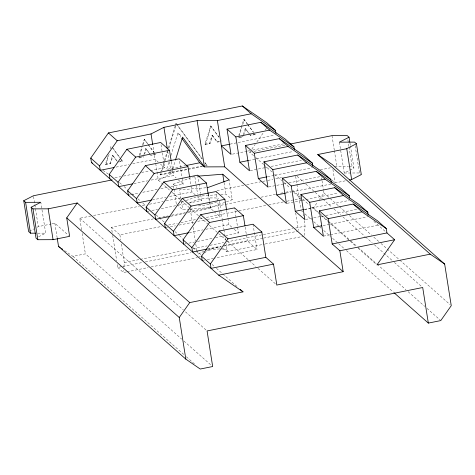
<?xml version="1.0" encoding="UTF-8"?>
<svg xmlns="http://www.w3.org/2000/svg" width="475" height="475" viewBox="0 0 475 475"><rect width="100%" height="100%" fill="white"/><g stroke="black" fill="none" stroke-linecap="round" stroke-linejoin="round"><path stroke-width="0.36" stroke-dasharray="2.38 1.78" d="M126.374 271.943L123.476 272.525L123.648 270.394M123.933 266.837L124.278 262.568L121.273 243.604M304.332 235.404L305.075 226.153L304.154 220.317M105.444 164.19L110.081 163.252L112.587 155.218L113.044 155.628L110.544 163.661L105.907 164.593L105.444 164.19L108.282 155.082M110.248 148.776L111.12 145.973L111.577 146.377M105.907 164.593L109.398 153.383M139.276 155.402L142.328 145.593M142.548 144.893L144.293 139.288L147.808 143.866M142.595 156.708L138.623 157.504L139.08 157.914L139.739 155.812M139.953 155.111L142.352 147.404M143.224 144.602L144.756 139.697M143.883 154.565L145.76 148.538L150.159 154.316M144.554 154.304L146.217 148.948M202.819 166.422L160.526 174.937L160.069 174.527L160.502 173.126M160.722 172.425L167.052 152.101M168.364 147.891L175.127 126.16M175.346 125.459L175.999 123.357L176.463 123.767M160.526 174.937L161.619 171.433M161.838 170.733L164.677 161.619M164.896 160.918L167.948 151.103M168.821 148.301L176.243 124.468M168.768 162.444L166.583 169.45L185.333 165.674M170.947 155.438L177.929 133.018L182.079 136.687M172.562 169.379L171.249 173.583L158.353 180.185L152.861 145.516M172.775 168.678L175.394 160.271M204.968 144.145L209.606 143.207L212.105 135.179L212.568 135.583L210.063 143.616L205.432 144.548L204.968 144.145L210.639 125.928L218.963 137.043M205.432 144.548L211.102 126.332M238.794 135.357L243.817 119.243L247.333 123.821M239.038 136.468L241.876 127.359M242.749 124.557L244.275 119.653M243.402 134.52L245.278 128.493L248.805 133.077M243.657 135.595L245.741 128.903M222.656 248.603L224.372 249.351L226.7 251.738L227.252 250.931L226.094 243.627M253.555 155.64L249.678 152.214L251.358 149.815M251.78 149.215L255.146 144.424M256.827 142.031L263.56 132.448M265.24 130.049L266.926 127.656M304.499 209.724L313.488 207.913L317.674 201.946M319.354 199.559L323.962 192.998L323.617 190.825M204.369 253.074C208.638 249.393 214.468 246.994 220.151 247.926M29.278 231.23L33.79 228.92M37.014 227.27L38.303 226.611L51.264 223.998M38.588 236.776L45.683 233.142L40.915 203.003M339.37 142.167L344.256 173.025L353.928 168.073L350.52 146.537M173.868 188.456L173.197 184.205L194.792 176.397M181.218 202.297L185.398 200.788M186.093 200.533L197.938 196.252L217.805 194.708M190.065 209.119L210.668 207.522L232.263 199.714L229.116 179.859M184.49 244.067L185.933 243.77M188.812 243.176L194.578 241.995M197.458 241.407L212.586 238.302M215.466 237.708L224.829 235.784M225.554 235.636L238.515 232.976L234.543 207.866M207.717 248.912L221.403 246.103M224.283 245.516L247.338 240.783L257.017 249.523L213.768 258.234M64.541 250.58L72.942 256.363L85.381 253.84L181.682 339.091M120.044 161.245L122.033 160.847L122.497 161.257L117.859 162.189L113.044 155.628M155.206 154.167L150.569 155.099L151.032 155.509L155.669 154.571M212.105 135.179L216.921 141.734L220.893 140.938M240.789 136.931L238.141 137.459L238.604 137.869L243.242 136.937L242.778 136.527L241.454 136.794M139.08 157.914L143.717 156.982L143.254 156.572M216.921 141.734L217.378 142.144L220.691 141.479M255.188 134.532L254.731 134.122L250.093 135.054L250.557 135.464L255.188 134.532L253.882 132.745M116.114 167.093L129.087 164.481M132.691 163.756L155.04 159.256L158.252 162.106M230.037 144.151L274.722 135.149M114.95 177.816L120.721 176.652M123.601 176.071L138.736 173.025M141.621 172.443L149.548 170.846M150.272 170.703L164.688 167.8L163.881 162.735M232.477 154.143L246.893 151.24M247.612 151.097L249.773 150.658M252.658 150.076L283.652 143.836M249.678 152.214L251.121 151.923M254.012 151.341L285.059 145.089M160.069 174.527L187.304 169.041M188.023 168.898L201.643 166.155M205.224 165.437L206.661 165.146L207.124 165.555L205.687 165.84M133.861 183.588L147.559 180.827M151.157 180.102L173.506 175.602L176.183 177.977M248.502 160.497L293.188 151.495M128.375 195.178L130.536 194.738M131.254 194.596L139.187 192.998M142.791 192.274L157.926 189.222M160.805 188.64L168.013 187.192M170.899 186.61L183.154 184.146L179.372 160.271M250.218 170.632L263.916 167.877M264.634 167.728L268.238 167.004M271.124 166.422L301.393 160.33M152.327 199.933L166.024 197.172M169.628 196.448L191.971 191.947L195.183 194.797M267.686 176.7L274.176 175.394M274.894 175.245L312.378 167.699M51.983 223.856L54.863 223.274L68.525 235.368M81.605 229.876L79.776 218.257L90.666 216.066M93.575 215.478L139.312 206.269M142.215 205.687L145.849 204.957M149.477 204.226L163.269 201.447M166.179 200.86L181.426 197.79M216.998 190.629L243.865 185.22M246.768 184.638L262.016 181.569M262.74 181.42L267.098 180.547M267.823 180.399L272.905 179.378M275.809 178.79L281.616 177.62M320.293 169.836L330.386 167.8M334.715 166.927L336.876 166.493L348.466 166.452M146.84 211.523L149.002 211.084M151.887 210.508L157.652 209.344M161.257 208.62L175.673 205.717M178.553 205.135L185.761 203.68M188.646 203.104L201.62 200.492L200.587 193.978M268.684 186.978L283.824 183.932M284.543 183.789L285.986 183.498M288.865 182.917L320.583 176.528M112.213 232.447L111.399 227.341L153.514 218.856M158.597 217.835L162.23 217.105M162.955 216.956L165.134 216.517M165.858 216.374L168.037 215.935M171.665 215.205L185.464 212.426M188.367 211.838L224.675 204.529M225.399 204.381L258.073 197.802M260.977 197.214L275.5 194.293M280.582 193.266L282.762 192.826M285.665 192.244L290.748 191.217M331.77 179.995L335.047 182.899L345.865 180.72M170.792 216.279L184.49 213.518M187.37 212.942L210.437 208.293L213.655 211.143M286.152 193.046L291.199 192.031M291.917 191.882L330.843 184.045M111.399 227.341L119.89 234.852L161.999 226.367M168.536 225.055L177.252 223.297M180.88 222.567L196.852 219.349M199.761 218.767L203.389 218.037M206.292 217.449L238.242 211.013M238.967 210.87L265.834 205.455M268.737 204.873L283.26 201.946M286.888 201.216L300.687 198.437L292.202 190.926M166.024 227.721L167.467 227.43M170.353 226.854L175.394 225.833M178.998 225.108L194.857 221.914M197.743 221.332L206.388 219.592M207.112 219.45L220.085 216.838L216.078 191.52M287.155 203.324L300.847 200.569M301.566 200.42L305.17 199.696M305.894 199.553L338.325 193.022M189.258 232.625L202.956 229.864M205.835 229.288L228.902 224.639L232.109 227.418M304.617 209.392L311.107 208.086M311.826 207.937L349.309 200.391M124.278 262.568L139.525 259.498M140.25 259.35L188.171 249.696M193.254 248.674L207.053 245.896M209.956 245.308L223.755 242.535M226.658 241.947L292.731 228.641M295.634 228.053L305.075 226.153M117.295 264.545L117.758 267.467L122.111 266.588M122.841 266.439L142.447 262.491M145.35 261.909L191.092 252.694M207.795 249.333L220.863 246.697M223.767 246.115L262.978 238.218M263.702 238.07L297.831 231.2M127.098 271.795L148.123 267.562M151.026 266.98L197.422 257.634M226.7 251.738L264.403 244.144M265.127 243.996L303.549 236.259M202.237 260.561L204.398 260.122M207.284 259.546L213.049 258.382M323.362 236.164L329.852 234.858M330.57 234.709L378.142 225.132M305.585 219.474L320.732 216.481M321.456 216.339L322.893 216.054M325.779 215.484L357.515 209.214M323.059 225.566L329.549 224.283M330.273 224.141L367.775 216.731M206.049 187.779L179.562 189.84L180.91 198.348M220.744 194.477L225.898 194.079L232.263 199.714M176.872 204.529L182.703 209.695L189.329 209.178M219.693 248.953L216.861 249.078A15.046 3.384 -9 0 0 206.696 250.711M349.19 166.446L352.088 166.44L353.928 168.073M344.256 173.025L359.468 172.971L361.309 174.604M37.715 233.172L45.683 233.142M221.273 248.965L223.357 249.054A15.046 3.384 -9 0 1 227.252 250.931M199.215 256.577L200.438 256.797M102.98 170.418L108.448 174.177M234.246 229.271L238.515 232.976M373.855 221.332L385.86 231.96M323.962 192.998L338.901 206.227M339.459 206.714L347.207 213.572M349.416 215.531L371.557 235.131M373.772 237.09L378.753 241.496M380.962 243.455L399.226 259.623M399.778 260.116L450.146 304.695M297.053 176.296L303.608 182.103M305.799 184.039L322.347 198.687M322.899 199.173L331.752 207.017M333.967 208.976L340.611 214.854M342.825 216.814L364.96 236.408M365.512 236.894L372.157 242.778M374.383 244.744L392.154 260.478M394.375 262.443L421.592 286.538M313.488 207.913L319.022 212.812M319.574 213.305L327.875 220.649M328.427 221.142L348.905 239.269M351.12 241.229L357.206 246.614M357.758 247.107L376.58 263.762M377.132 264.248L405.911 289.726M408.12 291.686L424.727 306.381M426.942 308.34L440.224 320.097M255.764 157.599L263.512 164.457M264.07 164.95L271.813 171.808M274.586 174.26L281.776 180.625M283.991 182.584L290.077 187.975M292.843 190.422L300.592 197.279M302.807 199.239L309.451 205.123M311.665 207.082L318.856 213.447M321.07 215.407L327.714 221.285M328.267 221.777L355.935 246.27M358.15 248.229L376.414 264.397M301.601 210.906L302.706 211.892M304.92 213.851L311.558 219.729M313.773 221.688L319.307 226.587M319.865 227.074L320.969 228.053M323.736 230.506L330.374 236.384M332.589 238.343L338.123 243.242M338.681 243.734L344.215 248.633M346.429 250.592L393.466 292.232M221.558 140.802L222.015 141.212M211.025 138.653L211.482 139.062M209.606 143.207L210.063 143.616M160.396 164L164.688 167.8M169.177 171.742L171.249 173.583L169.189 160.574M178.327 179.871L183.154 184.146M197.333 196.692L201.62 200.492M214.189 211.612L220.085 216.838M173.197 184.205L176.908 187.488M158.353 180.185L171.641 191.947M172.193 192.44L181.052 200.278M181.604 200.771L189.911 208.121M190.463 208.608L199.874 216.938M200.426 217.431L208.733 224.782M209.285 225.269L218.144 233.112M218.696 233.599L227.002 240.95M227.555 241.442L255.787 266.433M258.002 268.393L276.824 285.053M110.081 163.252L110.544 163.661M119.611 182.62L121.826 184.579M124.04 186.538L127.359 189.477M132.341 193.883L133.451 194.863M137.875 198.782L140.642 201.234M142.856 203.193L146.175 206.132M156.138 214.949L164.439 222.3M174.954 231.604L178.832 235.036M179.384 235.529L182.703 238.468M193.218 247.772L200.967 254.63M212.034 264.427L214.249 266.386M216.463 268.345L237.494 286.965M79.776 218.257L183.273 309.878M185.487 311.838L207.07 330.95M117.758 267.467L123.476 272.525M183.896 341.05L211.565 365.548M72.942 256.363L184.181 354.825M186.396 356.79L194.697 364.135M247.766 124.414L253.442 132.151M243.817 119.243L247.309 124.005M247.742 124.598L253.418 132.335M249.244 133.671L250.557 135.464M245.278 128.493L249.654 134.461M210.639 125.928L218.933 137.233M212.568 135.583L217.378 142.144M176.902 124.361L202.303 158.988M204.933 162.569L207.124 165.555M175.999 123.357L202.279 159.178M204.909 162.759L206.661 165.146M177.929 133.018L180.987 137.18M148.248 144.459L154.357 152.79M144.293 139.288L147.784 144.05M148.224 144.643L153.9 152.38M145.76 148.538L150.136 154.506M112.89 148.164L120.751 158.876M121.184 159.469L122.497 161.257M111.993 147.161L119.848 157.872M120.288 158.466L122.033 160.847M112.587 155.218L117.396 161.779M355.146 145.7L359.468 172.971M349.95 142.951L350.407 145.825M347.878 139.882L348.905 146.342M349.018 147.06L352.088 166.44M331.989 135.636L334.263 149.987M334.376 150.706L336.876 166.493M332.916 169.415L335.047 182.899M321.551 177.798L321.896 179.966M322.014 180.69L323.505 190.101M300.8 199.167L301.031 200.628M303.228 214.486L303.46 215.941M295.64 176.296L300.817 208.964M295.664 212.812L298.442 230.322M253.009 224.212L257.017 249.523M245.177 227.151L246.311 234.323M246.43 235.042L247.338 240.783M224.099 182.732L225.898 194.079M226.611 210.176L228.902 224.639M219.385 201.263L220.661 209.297M220.774 210.027L222.163 218.791M222.276 219.521L223.784 229.015M223.897 229.746L224.711 234.864M225.174 237.785L225.637 240.706M208.531 194.043L209.653 201.139M209.766 201.845L210.668 207.522M208.145 193.83L209.291 201.062M209.404 201.786L210.437 208.293M197.606 175.174L198.871 183.13M198.983 183.855L200.474 193.254M194.904 177.104L197.6 194.127M189.679 177.484L191.971 191.947M190.255 209.083L192.684 224.42M193.147 227.341L195.344 241.223M195.807 244.144L196.733 249.987M196.852 250.717L197.428 254.368M181.355 201.186L182.703 209.695M171.327 161.862L172.36 168.37M172.817 171.261L173.506 175.602M173.981 189.169L176.338 204.06M167.705 151.181L169.076 159.849M161.019 144.649L163.768 162.011M119.89 234.852L120.698 239.958M112.67 235.362L116.719 260.9M54.863 223.274L57.16 237.761M33.535 196.472L38.303 226.611M82.181 233.504L85.381 253.84M198.217 254.119A15.046 3.384 -9 0 1 204.85 251.198M216.849 201.839A15.046 3.384 -9 0 1 196.982 205.966M190.119 202.991A15.046 3.384 -9 0 1 208.763 197.95L215.258 197.927A15.046 3.384 -9 0 1 218.815 198.966"/><path stroke-width="0.71" d="M175.613 159.57L182.596 137.15L204.422 166.897L224.699 166.826L343.17 271.694L276.824 285.053L273.511 264.124L265.834 257.331L261.826 232.014L253.009 224.212L219.213 231.016L201.542 256.173L202.237 260.561M349.475 179.995L351.637 179.556L361.309 174.604L356.422 143.741L346.75 148.699L317.722 154.541L332.126 164.451L444.659 264.058L451.25 305.674L440.776 320.589L428.337 323.095L422.702 287.517L207.07 330.95L212.675 366.528L200.236 369.033L185.826 359.13L179.259 317.508L189.733 302.587L243.028 291.864L218.732 275.156L91.443 162.486L90.749 158.098L108.413 132.941L242.351 105.967L266.653 122.669L275.47 130.477L275.933 133.398M113.952 167.533L100.261 170.287L99.566 165.906L117.23 140.748L151.026 133.938L163.922 127.336L197.101 120.65L217.378 120.579L251.174 113.768L275.47 130.477M112.13 179.918L33.422 195.753L23.75 200.705L25.597 202.344L40.797 202.291L31.13 207.243L36.011 238.094L37.858 239.727L53.063 239.673L69.623 236.336L66.726 217.894L77.199 202.979L189.733 302.587M109.909 178.832L109.214 174.444L126.878 149.287L160.675 142.482L169.492 150.284L171.214 161.138M132.418 183.878L118.726 186.633L118.032 182.252L135.696 157.094L169.492 150.284M128.375 195.178L127.68 190.79L145.344 165.632L179.14 158.828L187.958 166.63L189.567 176.759M151.608 200.076L137.192 202.979L136.497 198.598L154.161 173.44L187.958 166.63M146.84 211.523L146.146 207.136L163.81 181.978L197.606 175.174L206.429 182.976L208.145 193.83M170.074 216.422L155.658 219.325L154.963 214.943L172.633 189.786L206.429 182.976M165.306 227.869L164.611 223.482L182.281 198.324L216.078 191.52L224.895 199.322L226.498 209.451M188.539 232.768L174.123 235.671L173.428 231.289L191.098 206.132L224.895 199.322M183.772 244.215L183.077 239.828L200.747 214.67L234.543 207.866L243.36 215.668L244.952 225.714M206.999 249.06L192.589 252.017L191.894 247.635L209.564 222.478L243.36 215.668M265.834 257.331L211.054 268.363L210.36 263.981L228.03 238.824L261.826 232.014M368.262 215.127L367.798 212.206L358.981 204.398L334.685 187.696L300.889 194.501L309.706 202.308L313.684 227.418L323.362 236.164L319.354 210.847L353.151 204.042L377.447 220.744L386.264 228.552L386.959 232.934L394.636 239.727L376.966 264.884L430.255 254.155L444.659 264.058M349.838 142.233L349.042 137.21L339.37 142.167L354.576 142.108L356.422 143.741M207.522 187.667L229.116 179.859L222.751 174.224L198.473 176.112M229.312 144.299L221.386 145.896L231.034 154.434L227.026 129.117L260.822 122.312L285.119 139.015L293.936 146.822L294.399 149.744M227.026 129.117L235.843 136.925L269.64 130.114L293.936 146.822M235.843 136.925L239.851 162.242L249.5 170.78L245.492 145.463L279.288 138.658L303.584 155.361L312.402 163.168L312.865 166.09M290.112 144.067L331.989 135.636L347.201 135.577L349.042 137.21M186.052 165.526L199.755 162.771L204.422 166.897L197.101 120.65M245.492 145.463L254.309 153.271L288.105 146.46L312.402 163.168M239.851 162.242L248.502 160.497M254.309 153.271L258.317 178.588L267.965 187.126L263.957 161.809L297.754 155.004L322.05 171.707L330.867 179.514L331.33 182.436M31.13 207.243L32.977 208.875L48.177 208.822L77.199 202.979M263.957 161.809L272.775 169.617L306.571 162.806L330.867 179.514M258.317 178.588L266.968 176.842M272.775 169.617L276.783 194.934L286.431 203.472L282.423 178.155L316.219 171.35L340.516 188.053L349.333 195.86L349.683 198.051M282.423 178.155L291.24 185.963L325.037 179.152L349.333 195.86M276.783 194.934L285.433 193.188M309.706 202.308L343.502 195.498L367.798 212.206M291.24 185.963L295.248 211.28L303.899 209.534M319.354 210.847L328.172 218.654L361.968 211.844L386.264 228.552M328.172 218.654L332.185 243.972L386.959 232.934M218.732 275.156L273.511 264.124M332.185 243.972L339.857 250.764L394.636 239.727M313.684 227.418L321.617 225.851M23.75 200.705L28.631 231.562L30.477 233.195L35.548 233.178M91.443 162.486L92.655 163.317M57.273 238.486L58.538 246.454L60.337 247.695M61.542 248.52L62.742 249.345M295.248 211.28L304.867 219.616L300.889 194.501M317.722 154.541L430.255 254.155M242.351 105.967L251.174 113.768M260.822 122.312L269.64 130.114M279.288 138.658L288.105 146.46M297.754 155.004L306.571 162.806M316.219 171.35L325.037 179.152M334.685 187.696L343.502 195.498M353.151 204.042L361.968 211.844M394.024 292.719L428.337 323.095M108.413 132.941L117.23 140.748M126.878 149.287L135.696 157.094M145.344 165.632L154.161 173.44M163.81 181.978L172.633 189.786M182.281 198.324L191.098 206.132M200.747 214.67L209.564 222.478M219.213 231.016L228.03 238.824M240.261 289.412L243.028 291.864M90.749 158.098L99.566 165.906M109.214 174.444L118.032 182.252M127.68 190.79L136.497 198.598M146.146 207.136L154.963 214.943M164.611 223.482L173.428 231.289M183.077 239.828L191.894 247.635M201.542 256.173L210.36 263.981M66.726 217.894L179.259 317.508M58.538 246.454L185.826 359.13M181.86 138.373L199.755 162.771M346.75 148.699L351.637 179.556M339.857 250.764L343.17 271.694M217.378 120.579L224.699 166.826M222.751 174.224L223.986 182.026M163.922 127.336L167.36 149.013M151.026 133.938L152.748 144.792M48.177 208.822L53.063 239.673M32.977 208.875L37.858 239.727M25.597 202.344L30.477 233.195"/></g></svg>
